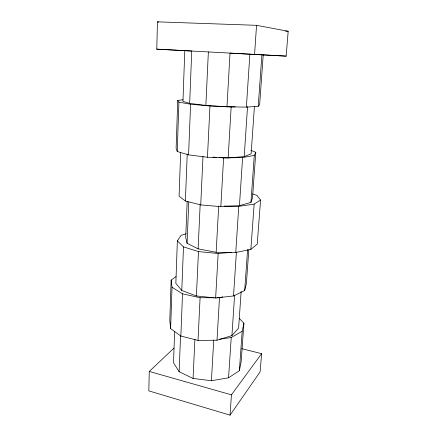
<?xml version="1.0" encoding="UTF-8"?>
<svg xmlns="http://www.w3.org/2000/svg" width="437" height="437" viewBox="0 0 437 437"><rect width="100%" height="100%" fill="white"/><g stroke="black" fill="none" stroke-linecap="round" stroke-linejoin="round"><path stroke-width="0.66" d="M173.937 348.12L149.268 371.434L148.815 390.875L230.053 415.15L260.113 371.865L261.61 353.67L241.83 348.688M156.796 49.157L157.435 21.85L256.546 25.324L288.185 31.256L286.137 56.122L156.796 49.157L185.119 50.648M176.062 276.588L171.146 280.079L169.802 320.387L170.627 328.608L180.852 336.058L198.021 340.418L217.003 340.221L231.927 335.589L238.607 328.1L241.153 291.43M183.092 99.773L177.733 100.401L176.122 148.214L177.231 151.513L188.582 154.873L207.46 157.265L228.163 157.899L244.217 156.599L251.122 153.857L254.4 106.732M170.627 328.608L172.031 287.24L171.146 280.079M177.231 151.513L178.919 102.171L177.733 100.401M186.113 233.762L181.115 235.325L177.367 240.869L175.843 283.389L181.787 290.496L196.41 295.964L215.643 298.007L233.522 295.953L244.682 290.556L246.392 283.569L248.811 249.822M180.645 152.617L179.077 196.229L185.381 201.009L200.73 204.904L220.843 206.652L239.449 205.674L250.942 202.369L252.526 197.835L255.792 152.294L250.762 150.284M174.636 331.759L173.516 362.721L179.137 371.723L193.067 378.458L211.426 380.736L228.567 377.797L239.367 370.702L241.158 361.71L243.922 323.238L239.416 318.535M181.787 290.496L183.491 246.867L177.367 240.869M185.381 201.009L187.216 154.021M179.137 371.723L180.574 335.152M189.674 103.405L191.734 51.047L184.785 50.654L182.95 101.417L189.674 103.405L205.86 105.41L226.972 106.797L246.386 107.12L258.223 106.317L259.644 104.7L263.227 54.898L261.894 54.838L258.223 106.317M180.852 336.058L182.519 293.806L172.031 287.24M188.582 154.873L190.592 104.246L178.919 102.171M187.173 201.326L185.73 237.389L187.08 243.316L198.114 248.855L216.14 252.291L235.756 252.482L250.854 249.396L257.229 244.119L260.572 200.037L256.967 195.399L252.586 193.924M187.08 243.316L188.768 201.905M198.114 248.855L200.173 204.352M196.41 295.964L198.48 251.592L183.491 246.867M200.73 204.904L202.997 156.337M193.067 378.458L194.902 339.238M205.86 105.41L208.362 51.959M198.021 340.418L200.091 297.744L182.519 293.806M207.46 157.265L209.962 106.016L190.592 104.246M216.14 252.291L218.713 205.936M215.643 298.007L218.161 253.498L231.676 252.357M220.843 206.652L223.602 157.91L242.606 157.555L254.279 155.441L255.792 152.294M211.426 380.736L213.737 340.052M226.972 106.797L230.02 53.134L261.228 54.805M217.003 340.221L219.489 297.734L222.794 296.881M228.163 157.899L231.157 106.907L235.253 106.841M235.756 252.482L238.766 206.335L254.148 204.101L260.572 200.037M233.522 295.953L236.412 251.958M239.449 205.674L242.606 157.555M228.567 377.797L231.222 337.539L242.18 331.262L243.922 323.238M246.386 107.12L249.871 54.199M231.927 335.589L234.598 295.166M244.217 156.599L247.533 106.65M230.053 415.15L231.43 394.835L261.61 353.67M254.569 54.483L256.546 25.324M244.682 290.556L247.599 249.565M250.942 202.369L254.279 155.441M239.367 370.702L242.18 331.262M250.854 249.396L254.148 204.101M219.789 339.183L231.222 337.539M200.091 297.744L214.135 297.734M216.812 297.734L219.489 297.734M224.061 206.04L238.766 206.335M285.459 31.147L288.185 31.256M209.962 106.016L231.157 106.907M263.063 54.865L286.137 56.122M212.966 157.096L216.288 157.353M218.948 157.555L223.602 157.91M198.48 251.592L218.161 253.498M157.435 21.85L158.773 22.036M149.268 371.434L231.43 394.835"/></g></svg>
